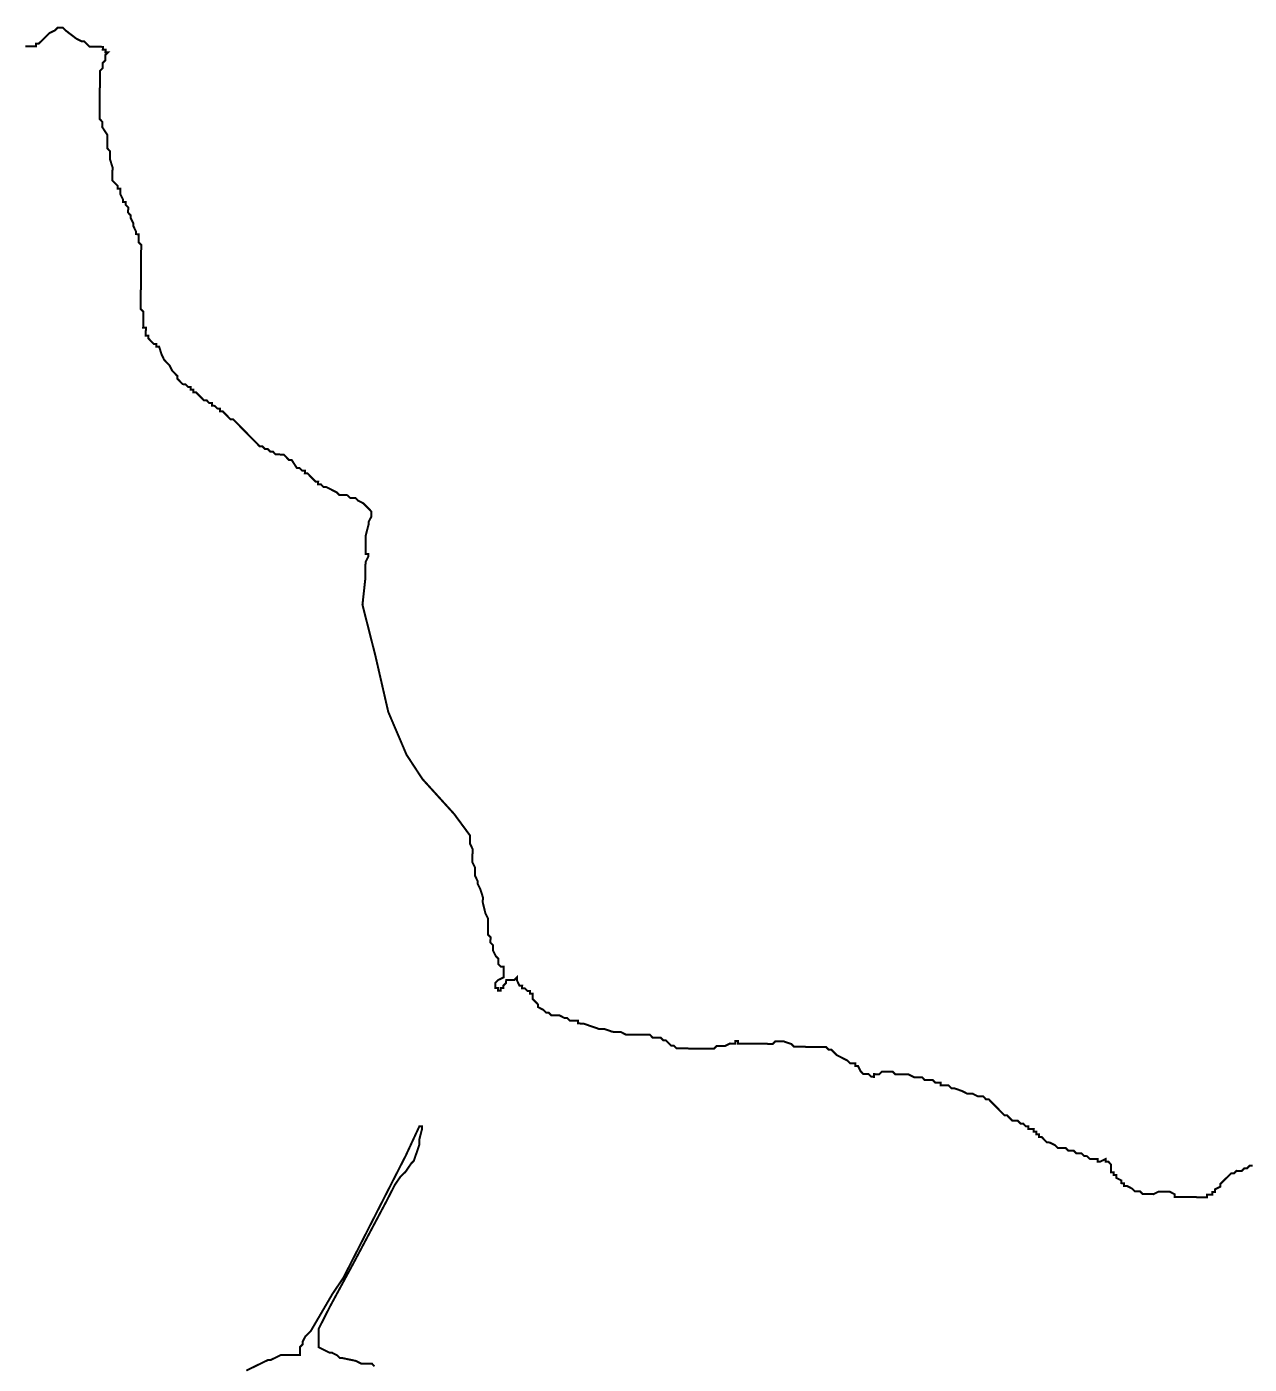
# Model space of a CAD drawing. Header units: metres. Extents: x 290190 to 339802, y 1811045 to 1991312.
# Drawn here: x 318088 to 319931, y 1884368 to 1886384 of the extents above; entities that cross this region are included whole.
import ezdxf

# ---------------------------------------------------------------- set-up
doc = ezdxf.new("R2010")
doc.units = ezdxf.units.M
doc.header["$MEASUREMENT"] = 0
doc.layers.add('HAZARDS LINE', color=1, linetype='Continuous')

msp = doc.modelspace()

# ---------------------------------------------------------------- linework, layer by layer
at = {"layer": 'HAZARDS LINE', "lineweight": 18}
for points in [[(319936.4, 1884667.1, 3.02, 3.02, 0), (319932.3, 1884667.1, 3.02, 3.02, 0), (319928.3, 1884663.1, 3.02, 3.02, 0), (319924.2, 1884663.1, 3.02, 3.02, 0), (319920.2, 1884659.1, 3.02, 3.02, 0), (319912.1, 1884659.2, 3.02, 3.02, 0), (319908.1, 1884655.2, 3.02, 3.02, 0), (319904, 1884655.3, 3.02, 3.02, 0), (319900, 1884651.3, 3.02, 3.02, 0), (319895.9, 1884647.3, 3.02, 3.02, 0), (319891.9, 1884643.3, 3.02, 3.02, 0), (319887.8, 1884639.3, 3.02, 3.02, 0), (319887.8, 1884635.3, 3.02, 3.02, 0), (319879.7, 1884631.3, 3.02, 3.02, 0), (319879.6, 1884627.3, 3.02, 3.02, 0), (319875.6, 1884627.3, 3.02, 3.02, 0), (319875.6, 1884623.3, 3.02, 3.02, 0), (319871.5, 1884623.3, 3.02, 3.02, 0), (319867.5, 1884623.3, 3.02, 3.02, 0), (319867.5, 1884619.3, 3.02, 3.02, 0), (319863.4, 1884619.4, 3.02, 3.02, 0), (319859.4, 1884619.4, 3.02, 3.02, 0), (319855.4, 1884619.4, 3.02, 3.02, 0), (319851.4, 1884619.5, 3.02, 3.02, 0), (319847.3, 1884619.5, 3.02, 3.02, 0), (319843.3, 1884619.5, 3.02, 3.02, 0), (319839.3, 1884619.6, 3.02, 3.02, 0), (319835.3, 1884619.6, 3.02, 3.02, 0), (319831.2, 1884619.6, 3.02, 3.02, 0), (319827.2, 1884619.7, 3.02, 3.02, 0), (319823.2, 1884619.7, 3.02, 3.02, 0), (319819.1, 1884619.7, 3.02, 3.02, 0), (319819.2, 1884623.8, 3.02, 3.02, 0), (319811.2, 1884627.9, 3.02, 3.02, 0), (319807.1, 1884627.9, 3.02, 3.02, 0), (319803.1, 1884627.9, 3.02, 3.02, 0), (319795, 1884628, 3.02, 3.02, 0), (319787, 1884624, 3.02, 3.02, 0), (319782.9, 1884624.1, 3.02, 3.02, 0), (319778.9, 1884624.1, 3.02, 3.02, 0), (319774.9, 1884624.2, 3.02, 3.02, 0), (319770.8, 1884624.2, 3.02, 3.02, 0), (319766.9, 1884628.2, 3.02, 3.02, 0), (319758.8, 1884628.3, 3.02, 3.02, 0), (319754.8, 1884632.4, 3.02, 3.02, 0), (319746.8, 1884636.5, 3.02, 3.02, 0), (319742.8, 1884636.5, 3.02, 3.02, 0), (319742.8, 1884640.5, 3.02, 3.02, 0), (319738.8, 1884640.6, 3.02, 3.02, 0), (319738.8, 1884644.6, 3.02, 3.02, 0), (319730.8, 1884648.7, 3.02, 3.02, 0), (319730.8, 1884652.7, 3.02, 3.02, 0), (319726.8, 1884652.8, 3.02, 3.02, 0), (319726.8, 1884656.8, 3.02, 3.02, 0), (319722.8, 1884656.8, 3.02, 3.02, 0), (319722.8, 1884660.9, 3.02, 3.02, 0), (319722.9, 1884664.9, 3.02, 3.02, 0), (319722.9, 1884668.9, 3.02, 3.02, 0), (319718.9, 1884673, 3.02, 3.02, 0), (319714.9, 1884673, 3.02, 3.02, 0), (319714.9, 1884677, 3.02, 3.02, 0), (319706.8, 1884673.1, 3.02, 3.02, 0), (319702.8, 1884673.1, 3.02, 3.02, 0), (319702.8, 1884677.1, 3.02, 3.02, 0), (319698.8, 1884677.2, 3.02, 3.02, 0), (319694.8, 1884677.2, 3.02, 3.02, 0), (319690.7, 1884677.3, 3.02, 3.02, 0), (319686.8, 1884681.3, 3.02, 3.02, 0), (319682.7, 1884681.4, 3.02, 3.02, 0), (319678.7, 1884685.4, 3.02, 3.02, 0), (319674.7, 1884685.5, 3.02, 3.02, 0), (319670.7, 1884685.5, 3.02, 3.02, 0), (319666.7, 1884689.5, 3.02, 3.02, 0), (319662.7, 1884689.6, 3.02, 3.02, 0), (319658.6, 1884689.6, 3.02, 3.02, 0), (319654.6, 1884693.7, 3.02, 3.02, 0), (319650.6, 1884693.7, 3.02, 3.02, 0), (319646.6, 1884693.8, 3.02, 3.02, 0), (319642.6, 1884693.8, 3.02, 3.02, 0), (319638.6, 1884697.9, 3.02, 3.02, 0), (319630.5, 1884701.9, 3.02, 3.02, 0), (319626.5, 1884702, 3.02, 3.02, 0), (319622.5, 1884706, 3.02, 3.02, 0), (319618.5, 1884710.1, 3.02, 3.02, 0), (319614.5, 1884710.1, 3.02, 3.02, 0), (319614.5, 1884714.2, 3.02, 3.02, 0), (319610.5, 1884714.2, 3.02, 3.02, 0), (319610.5, 1884718.2, 3.02, 3.02, 0), (319606.5, 1884718.3, 3.02, 3.02, 0), (319606.6, 1884722.3, 3.02, 3.02, 0), (319598.5, 1884722.4, 3.02, 3.02, 0), (319598.5, 1884726.4, 3.02, 3.02, 0), (319594.5, 1884726.4, 3.02, 3.02, 0), (319590.5, 1884730.5, 3.02, 3.02, 0), (319586.5, 1884730.5, 3.02, 3.02, 0), (319582.5, 1884734.6, 3.02, 3.02, 0), (319578.5, 1884734.6, 3.02, 3.02, 0), (319574.4, 1884734.7, 3.02, 3.02, 0), (319570.4, 1884738.7, 3.02, 3.02, 0), (319566.4, 1884742.8, 3.02, 3.02, 0), (319562.4, 1884742.8, 3.02, 3.02, 0), (319558.4, 1884746.9, 3.02, 3.02, 0), (319546.5, 1884759.1, 3.02, 3.02, 0), (319542.5, 1884763.1, 3.02, 3.02, 0), (319538.5, 1884767.2, 3.02, 3.02, 0), (319534.4, 1884767.2, 3.02, 3.02, 0), (319530.4, 1884771.3, 3.02, 3.02, 0), (319526.4, 1884771.3, 3.02, 3.02, 0), (319522.4, 1884771.4, 3.02, 3.02, 0), (319514.4, 1884775.5, 3.02, 3.02, 0), (319510.3, 1884775.5, 3.02, 3.02, 0), (319506.3, 1884775.5, 3.02, 3.02, 0), (319498.3, 1884779.6, 3.02, 3.02, 0), (319486.2, 1884783.8, 3.02, 3.02, 0), (319482.2, 1884783.8, 3.02, 3.02, 0), (319478.2, 1884787.9, 3.02, 3.02, 0), (319474.2, 1884787.9, 3.02, 3.02, 0), (319470.2, 1884787.9, 3.02, 3.02, 0), (319466.1, 1884788, 3.02, 3.02, 0), (319466.2, 1884792, 3.02, 3.02, 0), (319462.1, 1884792, 3.02, 3.02, 0), (319458.1, 1884792.1, 3.02, 3.02, 0), (319454.1, 1884796.1, 3.02, 3.02, 0), (319450.1, 1884796.2, 3.02, 3.02, 0), (319446.1, 1884796.2, 3.02, 3.02, 0), (319442, 1884796.2, 3.02, 3.02, 0), (319438.1, 1884800.3, 3.02, 3.02, 0), (319434, 1884800.3, 3.02, 3.02, 0), (319430, 1884800.4, 3.02, 3.02, 0), (319426, 1884800.4, 3.02, 3.02, 0), (319417.9, 1884804.5, 3.02, 3.02, 0), (319413.9, 1884804.5, 3.02, 3.02, 0), (319409.9, 1884804.6, 3.02, 3.02, 0), (319405.9, 1884804.6, 3.02, 3.02, 0), (319401.8, 1884804.7, 3.02, 3.02, 0), (319397.8, 1884804.7, 3.02, 3.02, 0), (319393.8, 1884808.8, 3.02, 3.02, 0), (319389.8, 1884808.8, 3.02, 3.02, 0), (319385.8, 1884808.8, 3.02, 3.02, 0), (319381.7, 1884808.9, 3.02, 3.02, 0), (319377.7, 1884808.9, 3.02, 3.02, 0), (319373.6, 1884804.9, 3.02, 3.02, 0), (319369.6, 1884804.9, 3.02, 3.02, 0), (319365.6, 1884805, 3.02, 3.02, 0), (319365.6, 1884800.9, 3.02, 3.02, 0), (319361.5, 1884801, 3.02, 3.02, 0), (319357.5, 1884805, 3.02, 3.02, 0), (319353.5, 1884805.1, 3.02, 3.02, 0), (319349.5, 1884805.1, 3.02, 3.02, 0), (319345.5, 1884809.2, 3.02, 3.02, 0), (319341.5, 1884817.3, 3.02, 3.02, 0), (319337.5, 1884817.3, 3.02, 3.02, 0), (319337.5, 1884821.3, 3.02, 3.02, 0), (319333.5, 1884821.4, 3.02, 3.02, 0), (319329.5, 1884821.4, 3.02, 3.02, 0), (319325.5, 1884825.5, 3.02, 3.02, 0), (319309.4, 1884833.7, 3.02, 3.02, 0), (319305.5, 1884837.7, 3.02, 3.02, 0), (319301.5, 1884841.8, 3.02, 3.02, 0), (319297.4, 1884841.8, 3.02, 3.02, 0), (319293.4, 1884845.9, 3.02, 3.02, 0), (319289.4, 1884845.9, 3.02, 3.02, 0), (319285.4, 1884846, 3.02, 3.02, 0), (319281.4, 1884846, 3.02, 3.02, 0), (319277.3, 1884846, 3.02, 3.02, 0), (319273.3, 1884846.1, 3.02, 3.02, 0), (319269.3, 1884846.1, 3.02, 3.02, 0), (319265.2, 1884846.1, 3.02, 3.02, 0), (319261.2, 1884846.2, 3.02, 3.02, 0), (319257.2, 1884846.2, 3.02, 3.02, 0), (319253.2, 1884846.2, 3.02, 3.02, 0), (319245.1, 1884846.3, 3.02, 3.02, 0), (319241.1, 1884850.4, 3.02, 3.02, 0), (319229.1, 1884854.5, 3.02, 3.02, 0), (319225, 1884854.5, 3.02, 3.02, 0), (319221, 1884854.6, 3.02, 3.02, 0), (319217, 1884854.6, 3.02, 3.02, 0), (319212.9, 1884850.6, 3.02, 3.02, 0), (319208.9, 1884850.6, 3.02, 3.02, 0), (319204.9, 1884850.7, 3.02, 3.02, 0), (319200.8, 1884850.7, 3.02, 3.02, 0), (319192.8, 1884850.8, 3.02, 3.02, 0), (319188.8, 1884850.8, 3.02, 3.02, 0), (319180.7, 1884850.9, 3.02, 3.02, 0), (319172.6, 1884851, 3.02, 3.02, 0), (319168.6, 1884851, 3.02, 3.02, 0), (319164.6, 1884851, 3.02, 3.02, 0), (319160.6, 1884851.1, 3.02, 3.02, 0), (319160.6, 1884855.1, 3.02, 3.02, 0), (319156.6, 1884855.1, 3.02, 3.02, 0), (319156.5, 1884851.1, 3.02, 3.02, 0), (319148.5, 1884851.2, 3.02, 3.02, 0), (319140.4, 1884847.2, 3.02, 3.02, 0), (319136.4, 1884847.2, 3.02, 3.02, 0), (319132.3, 1884847.3, 3.02, 3.02, 0), (319128.3, 1884847.3, 3.02, 3.02, 0), (319124.2, 1884843.3, 3.02, 3.02, 0), (319120.2, 1884843.4, 3.02, 3.02, 0), (319116.2, 1884843.4, 3.02, 3.02, 0), (319112.2, 1884843.4, 3.02, 3.02, 0), (319108.1, 1884843.5, 3.02, 3.02, 0), (319104.1, 1884843.5, 3.02, 3.02, 0), (319100.1, 1884843.5, 3.02, 3.02, 0), (319096, 1884843.6, 3.02, 3.02, 0), (319092, 1884843.6, 3.02, 3.02, 0), (319088, 1884843.6, 3.02, 3.02, 0), (319084, 1884843.7, 3.02, 3.02, 0), (319079.9, 1884843.7, 3.02, 3.02, 0), (319075.9, 1884843.7, 3.02, 3.02, 0), (319071.9, 1884843.8, 3.02, 3.02, 0), (319067.9, 1884843.8, 3.02, 3.02, 0), (319063.9, 1884847.9, 3.02, 3.02, 0), (319059.8, 1884847.9, 3.02, 3.02, 0), (319055.8, 1884852, 3.02, 3.02, 0), (319051.8, 1884856, 3.02, 3.02, 0), (319047.8, 1884856.1, 3.02, 3.02, 0), (319043.8, 1884860.1, 3.02, 3.02, 0), (319039.8, 1884860.2, 3.02, 3.02, 0), (319031.7, 1884860.2, 3.02, 3.02, 0), (319027.8, 1884864.3, 3.02, 3.02, 0), (319015.7, 1884864.4, 3.02, 3.02, 0), (319011.6, 1884864.4, 3.02, 3.02, 0), (319003.6, 1884864.5, 3.02, 3.02, 0), (318991.5, 1884864.6, 3.02, 3.02, 0), (318983.5, 1884868.7, 3.02, 3.02, 0), (318971.4, 1884868.8, 3.02, 3.02, 0), (318959.4, 1884873, 3.02, 3.02, 0), (318951.3, 1884873, 3.02, 3.02, 0), (318939.2, 1884877.2, 3.02, 3.02, 0), (318927.2, 1884881.3, 3.02, 3.02, 0), (318919.1, 1884881.4, 3.02, 3.02, 0), (318919.2, 1884885.4, 3.02, 3.02, 0), (318911.1, 1884885.5, 3.02, 3.02, 0), (318907.1, 1884885.5, 3.02, 3.02, 0), (318903.1, 1884889.6, 3.02, 3.02, 0), (318899.1, 1884889.6, 3.02, 3.02, 0), (318891.1, 1884893.7, 3.02, 3.02, 0), (318887, 1884893.7, 3.02, 3.02, 0), (318879, 1884893.8, 3.02, 3.02, 0), (318875, 1884897.9, 3.02, 3.02, 0), (318871, 1884897.9, 3.02, 3.02, 0), (318867, 1884902, 3.02, 3.02, 0), (318858.9, 1884906.1, 3.02, 3.02, 0), (318859, 1884910.1, 3.02, 3.02, 0), (318855, 1884914.2, 3.02, 3.02, 0), (318851, 1884918.2, 3.02, 3.02, 0), (318851, 1884922.2, 3.02, 3.02, 0), (318851.1, 1884926.3, 3.02, 3.02, 0), (318847, 1884926.3, 3.02, 3.02, 0), (318847.1, 1884930.3, 3.02, 3.02, 0), (318843, 1884930.4, 3.02, 3.02, 0), (318839, 1884934.4, 3.02, 3.02, 0), (318835, 1884934.5, 3.02, 3.02, 0), (318835.1, 1884938.5, 3.02, 3.02, 0), (318831, 1884938.5, 3.02, 3.02, 0), (318827.1, 1884946.6, 3.02, 3.02, 0), (318827.1, 1884950.7, 3.02, 3.02, 0), (318823, 1884946.7, 3.02, 3.02, 0), (318819, 1884946.7, 3.02, 3.02, 0), (318815, 1884946.7, 3.02, 3.02, 0), (318811, 1884946.8, 3.02, 3.02, 0), (318810.9, 1884942.7, 3.02, 3.02, 0), (318806.9, 1884938.7, 3.02, 3.02, 0), (318806.8, 1884934.7, 3.02, 3.02, 0), (318802.8, 1884934.7, 3.02, 3.02, 0), (318802.8, 1884930.7, 3.02, 3.02, 0), (318798.7, 1884930.8, 3.02, 3.02, 0), (318798.8, 1884934.8, 3.02, 3.02, 0), (318794.7, 1884934.8, 3.02, 3.02, 0), (318794.8, 1884938.8, 3.02, 3.02, 0), (318794.8, 1884942.9, 3.02, 3.02, 0), (318798.9, 1884946.9, 3.02, 3.02, 0), (318807, 1884950.8, 3.02, 3.02, 0), (318807, 1884958.9, 3.02, 3.02, 0), (318807.1, 1884962.9, 3.02, 3.02, 0), (318807.1, 1884966.9, 3.02, 3.02, 0), (318803.1, 1884967, 3.02, 3.02, 0), (318799.1, 1884971, 3.02, 3.02, 0), (318799.1, 1884975.1, 3.02, 3.02, 0), (318799.2, 1884979.1, 3.02, 3.02, 0), (318795.2, 1884983.2, 3.02, 3.02, 0), (318791.2, 1884991.3, 3.02, 3.02, 0), (318791.3, 1884999.3, 3.02, 3.02, 0), (318787.3, 1885003.4, 3.02, 3.02, 0), (318787.4, 1885011.4, 3.02, 3.02, 0), (318783.4, 1885015.5, 3.02, 3.02, 0), (318783.4, 1885019.5, 3.02, 3.02, 0), (318783.5, 1885031.6, 3.02, 3.02, 0), (318783.6, 1885039.7, 3.02, 3.02, 0), (318779.6, 1885047.8, 3.02, 3.02, 0), (318775.7, 1885063.9, 3.02, 3.02, 0), (318775.8, 1885067.9, 3.02, 3.02, 0), (318775.8, 1885072, 3.02, 3.02, 0), (318771.9, 1885084.1, 3.02, 3.02, 0), (318767.9, 1885092.2, 3.02, 3.02, 0), (318767.9, 1885096.2, 3.02, 3.02, 0), (318764, 1885104.3, 3.02, 3.02, 0), (318764.1, 1885116.4, 3.02, 3.02, 0), (318760.1, 1885124.5, 3.02, 3.02, 0), (318760.2, 1885128.5, 3.02, 3.02, 0), (318760.2, 1885136.6, 3.02, 3.02, 0), (318760.3, 1885140.6, 3.02, 3.02, 0), (318760.3, 1885144.6, 3.02, 3.02, 0), (318756.4, 1885152.7, 3.02, 3.02, 0), (318756.4, 1885156.7, 3.02, 3.02, 0), (318756.4, 1885160.8, 3.02, 3.02, 0), (318756.5, 1885164.8, 3.02, 3.02, 0), (318732.6, 1885197.2, 3.02, 3.02, 0), (318684.7, 1885250, 3.02, 3.02, 0), (318660.8, 1885286.5, 3.02, 3.02, 0), (318633.2, 1885351.2, 3.02, 3.02, 0), (318613.8, 1885435.9, 3.02, 3.02, 0), (318594.3, 1885512.7, 3.02, 3.02, 0), (318598.7, 1885552.9, 3.02, 3.02, 0), (318598.7, 1885556.9, 3.02, 3.02, 0), (318598.8, 1885561, 3.02, 3.02, 0), (318598.8, 1885565, 3.02, 3.02, 0), (318598.9, 1885577.1, 3.02, 3.02, 0), (318603, 1885585.1, 3.02, 3.02, 0), (318603.1, 1885589.1, 3.02, 3.02, 0), (318599, 1885589.2, 3.02, 3.02, 0), (318599.1, 1885593.2, 3.02, 3.02, 0), (318599.1, 1885597.2, 3.02, 3.02, 0), (318599.1, 1885601.2, 3.02, 3.02, 0), (318599.2, 1885605.3, 3.02, 3.02, 0), (318599.2, 1885609.3, 3.02, 3.02, 0), (318599.3, 1885617.4, 3.02, 3.02, 0), (318603.4, 1885633.4, 3.02, 3.02, 0), (318603.5, 1885637.5, 3.02, 3.02, 0), (318607.6, 1885645.5, 3.02, 3.02, 0), (318607.6, 1885649.5, 3.02, 3.02, 0), (318607.6, 1885653.5, 3.02, 3.02, 0), (318603.7, 1885657.6, 3.02, 3.02, 0), (318599.7, 1885661.7, 3.02, 3.02, 0), (318595.7, 1885665.7, 3.02, 3.02, 0), (318587.6, 1885669.8, 3.02, 3.02, 0), (318583.7, 1885673.9, 3.02, 3.02, 0), (318579.6, 1885673.9, 3.02, 3.02, 0), (318575.6, 1885674, 3.02, 3.02, 0), (318571.6, 1885678, 3.02, 3.02, 0), (318567.6, 1885678.1, 3.02, 3.02, 0), (318563.5, 1885678.1, 3.02, 3.02, 0), (318559.5, 1885678.1, 3.02, 3.02, 0), (318555.5, 1885682.2, 3.02, 3.02, 0), (318547.5, 1885686.3, 3.02, 3.02, 0), (318539.5, 1885690.4, 3.02, 3.02, 0), (318535.5, 1885690.4, 3.02, 3.02, 0), (318531.5, 1885694.5, 3.02, 3.02, 0), (318527.4, 1885694.5, 3.02, 3.02, 0), (318527.5, 1885698.6, 3.02, 3.02, 0), (318523.4, 1885698.6, 3.02, 3.02, 0), (318515.5, 1885706.7, 3.02, 3.02, 0), (318511.5, 1885710.8, 3.02, 3.02, 0), (318507.4, 1885710.8, 3.02, 3.02, 0), (318507.5, 1885714.8, 3.02, 3.02, 0), (318503.4, 1885714.9, 3.02, 3.02, 0), (318499.5, 1885718.9, 3.02, 3.02, 0), (318495.4, 1885719, 3.02, 3.02, 0), (318487.5, 1885731.1, 3.02, 3.02, 0), (318483.4, 1885731.2, 3.02, 3.02, 0), (318479.5, 1885735.2, 3.02, 3.02, 0), (318475.5, 1885739.3, 3.02, 3.02, 0), (318471.4, 1885739.3, 3.02, 3.02, 0), (318467.4, 1885739.4, 3.02, 3.02, 0), (318463.4, 1885739.4, 3.02, 3.02, 0), (318459.4, 1885743.5, 3.02, 3.02, 0), (318455.4, 1885743.5, 3.02, 3.02, 0), (318451.4, 1885747.6, 3.02, 3.02, 0), (318447.3, 1885747.6, 3.02, 3.02, 0), (318443.3, 1885751.7, 3.02, 3.02, 0), (318439.3, 1885751.7, 3.02, 3.02, 0), (318435.3, 1885755.8, 3.02, 3.02, 0), (318423.3, 1885767.9, 3.02, 3.02, 0), (318419.4, 1885772, 3.02, 3.02, 0), (318407.4, 1885784.2, 3.02, 3.02, 0), (318403.4, 1885788.3, 3.02, 3.02, 0), (318399.4, 1885792.3, 3.02, 3.02, 0), (318395.4, 1885792.4, 3.02, 3.02, 0), (318391.4, 1885796.4, 3.02, 3.02, 0), (318387.4, 1885800.5, 3.02, 3.02, 0), (318383.4, 1885804.6, 3.02, 3.02, 0), (318379.4, 1885804.6, 3.02, 3.02, 0), (318379.4, 1885808.6, 3.02, 3.02, 0), (318375.4, 1885808.7, 3.02, 3.02, 0), (318371.4, 1885812.7, 3.02, 3.02, 0), (318367.3, 1885812.8, 3.02, 3.02, 0), (318367.4, 1885816.8, 3.02, 3.02, 0), (318363.4, 1885816.8, 3.02, 3.02, 0), (318359.4, 1885820.9, 3.02, 3.02, 0), (318355.3, 1885820.9, 3.02, 3.02, 0), (318351.3, 1885825, 3.02, 3.02, 0), (318343.4, 1885833.1, 3.02, 3.02, 0), (318339.3, 1885833.1, 3.02, 3.02, 0), (318339.4, 1885837.2, 3.02, 3.02, 0), (318335.3, 1885837.2, 3.02, 3.02, 0), (318335.4, 1885841.2, 3.02, 3.02, 0), (318331.3, 1885841.3, 3.02, 3.02, 0), (318327.3, 1885845.3, 3.02, 3.02, 0), (318323.3, 1885845.4, 3.02, 3.02, 0), (318319.3, 1885849.4, 3.02, 3.02, 0), (318315.3, 1885853.5, 3.02, 3.02, 0), (318315.4, 1885857.5, 3.02, 3.02, 0), (318311.4, 1885861.6, 3.02, 3.02, 0), (318307.4, 1885865.6, 3.02, 3.02, 0), (318303.4, 1885873.7, 3.02, 3.02, 0), (318295.4, 1885881.9, 3.02, 3.02, 0), (318291.5, 1885890, 3.02, 3.02, 0), (318287.6, 1885902.1, 3.02, 3.02, 0), (318283.5, 1885902.1, 3.02, 3.02, 0), (318283.6, 1885906.1, 3.02, 3.02, 0), (318279.5, 1885906.2, 3.02, 3.02, 0), (318275.5, 1885910.2, 3.02, 3.02, 0), (318271.6, 1885914.3, 3.02, 3.02, 0), (318271.6, 1885918.3, 3.02, 3.02, 0), (318267.6, 1885918.4, 3.02, 3.02, 0), (318267.6, 1885922.4, 3.02, 3.02, 0), (318267.7, 1885930.4, 3.02, 3.02, 0), (318263.6, 1885930.5, 3.02, 3.02, 0), (318263.7, 1885934.5, 3.02, 3.02, 0), (318263.7, 1885938.5, 3.02, 3.02, 0), (318263.7, 1885942.6, 3.02, 3.02, 0), (318263.8, 1885946.6, 3.02, 3.02, 0), (318263.8, 1885950.6, 3.02, 3.02, 0), (318263.9, 1885954.7, 3.02, 3.02, 0), (318259.9, 1885958.7, 3.02, 3.02, 0), (318259.9, 1885962.7, 3.02, 3.02, 0), (318259.9, 1885966.8, 3.02, 3.02, 0), (318260, 1885970.8, 3.02, 3.02, 0), (318260, 1885978.9, 3.02, 3.02, 0), (318260.1, 1885986.9, 3.02, 3.02, 0), (318260.2, 1885995, 3.02, 3.02, 0), (318260.2, 1886003, 3.02, 3.02, 0), (318260.3, 1886007.1, 3.02, 3.02, 0), (318260.3, 1886015.1, 3.02, 3.02, 0), (318260.5, 1886027.2, 3.02, 3.02, 0), (318260.5, 1886031.2, 3.02, 3.02, 0), (318260.6, 1886043.3, 3.02, 3.02, 0), (318260.6, 1886047.3, 3.02, 3.02, 0), (318260.7, 1886051.4, 3.02, 3.02, 0), (318260.7, 1886055.4, 3.02, 3.02, 0), (318256.7, 1886059.5, 3.02, 3.02, 0), (318256.8, 1886067.5, 3.02, 3.02, 0), (318256.8, 1886071.5, 3.02, 3.02, 0), (318252.8, 1886071.6, 3.02, 3.02, 0), (318252.8, 1886075.6, 3.02, 3.02, 0), (318248.9, 1886083.7, 3.02, 3.02, 0), (318248.9, 1886087.7, 3.02, 3.02, 0), (318244.9, 1886095.8, 3.02, 3.02, 0), (318245, 1886099.8, 3.02, 3.02, 0), (318241, 1886103.9, 3.02, 3.02, 0), (318241, 1886107.9, 3.02, 3.02, 0), (318241.1, 1886112, 3.02, 3.02, 0), (318237.1, 1886116, 3.02, 3.02, 0), (318237.1, 1886120.1, 3.02, 3.02, 0), (318233.1, 1886120.1, 3.02, 3.02, 0), (318233.1, 1886124.1, 3.02, 3.02, 0), (318229.1, 1886132.2, 3.02, 3.02, 0), (318229.2, 1886136.2, 3.02, 3.02, 0), (318229.2, 1886140.3, 3.02, 3.02, 0), (318225.2, 1886140.3, 3.02, 3.02, 0), (318225.2, 1886144.3, 3.02, 3.02, 0), (318221.2, 1886148.4, 3.02, 3.02, 0), (318217.2, 1886152.5, 3.02, 3.02, 0), (318217.3, 1886156.5, 3.02, 3.02, 0), (318217.3, 1886160.5, 3.02, 3.02, 0), (318217.3, 1886164.5, 3.02, 3.02, 0), (318217.4, 1886168.6, 3.02, 3.02, 0), (318217.4, 1886172.6, 3.02, 3.02, 0), (318213.5, 1886184.7, 3.02, 3.02, 0), (318213.5, 1886188.8, 3.02, 3.02, 0), (318213.6, 1886192.8, 3.02, 3.02, 0), (318213.6, 1886196.8, 3.02, 3.02, 0), (318209.6, 1886200.9, 3.02, 3.02, 0), (318209.6, 1886204.9, 3.02, 3.02, 0), (318209.7, 1886208.9, 3.02, 3.02, 0), (318209.7, 1886213, 3.02, 3.02, 0), (318209.8, 1886221, 3.02, 3.02, 0), (318201.8, 1886233.2, 3.02, 3.02, 0), (318201.9, 1886241.2, 3.02, 3.02, 0), (318197.9, 1886245.3, 3.02, 3.02, 0), (318197.9, 1886249.3, 3.02, 3.02, 0), (318198, 1886253.3, 3.02, 3.02, 0), (318198, 1886257.4, 3.02, 3.02, 0), (318198, 1886261.4, 3.02, 3.02, 0), (318198.1, 1886265.4, 3.02, 3.02, 0), (318198.1, 1886273.5, 3.02, 3.02, 0), (318198.3, 1886293.6, 3.02, 3.02, 0), (318198.4, 1886301.7, 3.02, 3.02, 0), (318198.5, 1886313.8, 3.02, 3.02, 0), (318198.5, 1886317.8, 3.02, 3.02, 0), (318202.6, 1886321.8, 3.02, 3.02, 0), (318202.6, 1886325.8, 3.02, 3.02, 0), (318202.7, 1886329.8, 3.02, 3.02, 0), (318206.7, 1886333.8, 3.02, 3.02, 0), (318206.8, 1886337.9, 3.02, 3.02, 0), (318206.8, 1886341.9, 3.02, 3.02, 0), (318210.9, 1886345.9, 3.02, 3.02, 0), (318206.8, 1886345.9, 3.02, 3.02, 0), (318206.9, 1886350, 3.02, 3.02, 0), (318202.8, 1886350, 3.02, 3.02, 0), (318202.9, 1886354, 3.02, 3.02, 0), (318198.8, 1886354.1, 3.02, 3.02, 0), (318190.8, 1886354.1, 3.02, 3.02, 0), (318182.7, 1886354.2, 3.02, 3.02, 0), (318178.7, 1886358.3, 3.02, 3.02, 0), (318174.8, 1886362.3, 3.02, 3.02, 0), (318170.7, 1886362.4, 3.02, 3.02, 0), (318162.7, 1886366.5, 3.02, 3.02, 0), (318146.7, 1886378.7, 3.02, 3.02, 0), (318142.7, 1886382.7, 3.02, 3.02, 0), (318138.7, 1886382.8, 3.02, 3.02, 0), (318134.6, 1886382.8, 3.02, 3.02, 0), (318130.6, 1886378.8, 3.02, 3.02, 0), (318122.5, 1886374.9, 3.02, 3.02, 0), (318118.4, 1886370.9, 3.02, 3.02, 0), (318114.4, 1886366.9, 3.02, 3.02, 0), (318110.3, 1886362.9, 3.02, 3.02, 0), (318106.2, 1886358.9, 3.02, 3.02, 0), (318102.2, 1886358.9, 3.02, 3.02, 0), (318102.2, 1886354.9, 3.02, 3.02, 0), (318098.2, 1886354.9, 3.02, 3.02, 0), (318094.1, 1886355, 3.02, 3.02, 0), (318090.1, 1886355, 3.02, 3.02, 0), (318086.1, 1886355, 3.02, 3.02, 0)], [(318419.1, 1884358, 3.02, 3.02, 0), (318451.5, 1884373.8, 3.02, 3.02, 0), (318455.5, 1884373.8, 3.02, 3.02, 0), (318463.6, 1884377.7, 3.02, 3.02, 0), (318471.7, 1884381.7, 3.02, 3.02, 0), (318475.7, 1884381.6, 3.02, 3.02, 0), (318479.8, 1884381.6, 3.02, 3.02, 0), (318483.8, 1884381.6, 3.02, 3.02, 0), (318491.9, 1884381.5, 3.02, 3.02, 0), (318499.9, 1884381.4, 3.02, 3.02, 0), (318499.9, 1884385.5, 3.02, 3.02, 0), (318500, 1884393.5, 3.02, 3.02, 0), (318504.1, 1884397.5, 3.02, 3.02, 0), (318504.1, 1884401.5, 3.02, 3.02, 0), (318508.2, 1884409.6, 3.02, 3.02, 0), (318512.3, 1884413.5, 3.02, 3.02, 0), (318516.3, 1884417.5, 3.02, 3.02, 0), (318549.1, 1884473.7, 3.02, 3.02, 0), (318565.4, 1884497.7, 3.02, 3.02, 0), (318606.3, 1884577.9, 3.02, 3.02, 0), (318659.6, 1884682.2, 3.02, 3.02, 0), (318680.1, 1884726.3, 3.02, 3.02, 0), (318684.2, 1884726.3, 3.02, 3.02, 0), (318684.1, 1884722.3, 3.02, 3.02, 0), (318680, 1884706.2, 3.02, 3.02, 0), (318679.9, 1884698.1, 3.02, 3.02, 0), (318675.8, 1884686.1, 3.02, 3.02, 0), (318671.6, 1884674, 3.02, 3.02, 0), (318667.6, 1884670, 3.02, 3.02, 0), (318659.4, 1884658, 3.02, 3.02, 0), (318651.3, 1884650, 3.02, 3.02, 0), (318643.1, 1884638, 3.02, 3.02, 0), (318630.8, 1884614, 3.02, 3.02, 0), (318581.7, 1884521.7, 3.02, 3.02, 0), (318544.8, 1884453.6, 3.02, 3.02, 0), (318532.6, 1884429.5, 3.02, 3.02, 0), (318528.5, 1884421.5, 3.02, 3.02, 0), (318528.4, 1884413.4, 3.02, 3.02, 0), (318528.4, 1884409.4, 3.02, 3.02, 0), (318528.3, 1884401.3, 3.02, 3.02, 0), (318528.2, 1884397.3, 3.02, 3.02, 0), (318528.2, 1884393.3, 3.02, 3.02, 0), (318536.2, 1884389.2, 3.02, 3.02, 0), (318544.3, 1884385.1, 3.02, 3.02, 0), (318548.3, 1884385, 3.02, 3.02, 0), (318556.3, 1884380.9, 3.02, 3.02, 0), (318560.3, 1884376.9, 3.02, 3.02, 0), (318564.3, 1884376.8, 3.02, 3.02, 0), (318584.4, 1884372.6, 3.02, 3.02, 0), (318592.4, 1884368.5, 3.02, 3.02, 0), (318600.5, 1884368.5, 3.02, 3.02, 0), (318604.5, 1884368.4, 3.02, 3.02, 0), (318608.6, 1884368.4, 3.02, 3.02, 0), (318612.5, 1884364.3, 3.02, 3.02, 0)]]:
    msp.add_lwpolyline(points, format="xyseb", dxfattribs=at)

doc.saveas('drawing.dxf')
